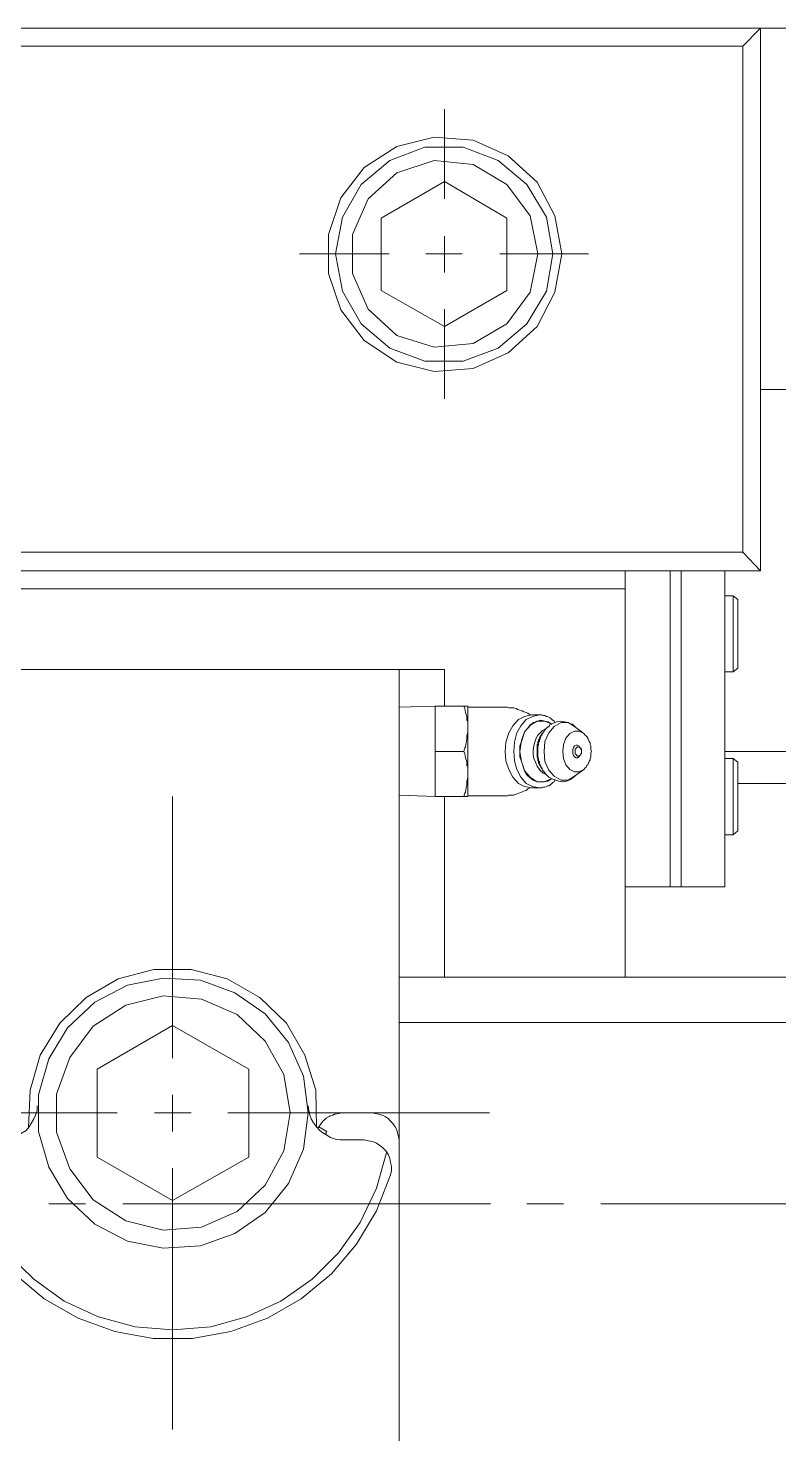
# Model space of a CAD drawing. Header units: millimetres. Extents: x 288 to 8834, y 20 to 9668.
# Drawn here: x 3500.8 to 3583.8, y 9101.3 to 9256.8 of the extents above; entities that cross this region are included whole.
import ezdxf

# ---------------------------------------------------------------- set-up
doc = ezdxf.new("R2010")
doc.units = ezdxf.units.MM
doc.layers.add('Layer1', color=7, linetype='Continuous')

# ---------------------------------------------------------------- blocks, each defined once
blk = doc.blocks.new('BLKF080')
at = {"layer": 'Layer1', "color": 7, "linetype": 'Continuous', "lineweight": 13}
for p, q in [((3581.79, 9256.79), (3579.81, 9254.81)), ((3579.81, 9254.81), (3251.8, 9254.81))]:
    blk.add_line(p, q, dxfattribs=at)
blk = doc.blocks.new('BLKF395')
at = {"layer": 'Layer1', "color": 7, "linetype": 'Continuous', "lineweight": 13}
for p, q in [((3545.71, 9242.15), (3541.57, 9240.78)), ((3550.01, 9241.72), (3545.71, 9242.15)), ((3553.72, 9239.48), (3550.01, 9241.72)), ((3541.57, 9240.78), (3538.39, 9237.93)), ((3556.3, 9236.04), (3553.72, 9239.48)), ((3538.39, 9237.93), (3536.67, 9233.97)), ((3557.16, 9231.82), (3556.3, 9236.04)), ((3536.67, 9233.97), (3536.67, 9229.67)), ((3536.67, 9229.67), (3538.39, 9225.71)), ((3553.72, 9224.07), (3556.3, 9227.6)), ((3538.39, 9225.71), (3541.57, 9222.78)), ((3550.01, 9221.92), (3553.72, 9224.07)), ((3541.57, 9222.78), (3545.71, 9221.49)), ((3545.71, 9221.49), (3550.01, 9221.92))]:
    blk.add_line(p, q, dxfattribs=at)
blk = doc.blocks.new('BLKF396')
at = {"layer": 'Layer1', "color": 7, "linetype": 'Continuous', "lineweight": 13}
for p, q in [((3544.67, 9243.62), (3540.8, 9242.15)), ((3548.89, 9243.62), (3544.67, 9243.62)), ((3552.77, 9242.15), (3548.89, 9243.62)), ((3540.8, 9242.15), (3537.61, 9239.48)), ((3555.95, 9239.48), (3552.77, 9242.15)), ((3537.61, 9239.48), (3535.55, 9235.87)), ((3558.11, 9235.87), (3555.95, 9239.48)), ((3535.55, 9235.87), (3534.77, 9231.82)), ((3558.8, 9231.82), (3558.11, 9235.87)), ((3534.77, 9231.82), (3535.55, 9227.69)), ((3535.55, 9227.69), (3537.61, 9224.07)), ((3555.95, 9224.07), (3558.11, 9227.69)), ((3537.61, 9224.07), (3540.8, 9221.4)), ((3552.77, 9221.4), (3555.95, 9224.07)), ((3540.8, 9221.4), (3544.67, 9219.94)), ((3544.67, 9219.94), (3548.89, 9219.94)), ((3548.89, 9219.94), (3552.77, 9221.4))]:
    blk.add_line(p, q, dxfattribs=at)
blk = doc.blocks.new('BLKF420')
at = {"layer": 'Layer1', "color": 7, "linetype": 'Continuous', "lineweight": 13}
for p, q in [((3562.5, 9178.52), (3562.41, 9178.6)), ((3562.59, 9178.43), (3562.5, 9178.52)), ((3562.67, 9178.26), (3562.59, 9178.43)), ((3562.76, 9178.09), (3562.67, 9178.26)), ((3562.84, 9177.91), (3562.76, 9178.09)), ((3562.93, 9177.74), (3562.84, 9177.91)), ((3562.93, 9177.57), (3562.93, 9177.74)), ((3563.02, 9177.4), (3562.93, 9177.57)), ((3563.02, 9176.97), (3563.02, 9177.4)), ((3563.1, 9176.79), (3563.02, 9176.97))]:
    blk.add_line(p, q, dxfattribs=at)
blk = doc.blocks.new('BLKF421')
at = {"layer": 'Layer1', "color": 7, "linetype": 'Continuous', "lineweight": 13}
for p, q in [((3558.97, 9179.55), (3558.37, 9178.86)), ((3559.74, 9179.98), (3558.97, 9179.55)), ((3560.52, 9179.98), (3559.74, 9179.98)), ((3561.21, 9179.55), (3560.52, 9179.98)), ((3558.37, 9178.86), (3557.94, 9177.91)), ((3557.94, 9177.91), (3557.85, 9176.79)), ((3557.85, 9176.79), (3557.94, 9175.67)), ((3557.94, 9175.67), (3558.37, 9174.73)), ((3558.37, 9174.73), (3558.97, 9174.04)), ((3558.97, 9174.04), (3559.74, 9173.61)), ((3559.74, 9173.61), (3560.52, 9173.61))]:
    blk.add_line(p, q, dxfattribs=at)
blk = doc.blocks.new('BLKF422')
at = {"layer": 'Layer1', "color": 7, "linetype": 'Continuous', "lineweight": 13}
for p, q in [((3563.02, 9176.45), (3563.02, 9176.62)), ((3563.02, 9176.19), (3563.02, 9176.45)), ((3562.24, 9174.81), (3562.41, 9174.98)), ((3562.41, 9174.98), (3562.5, 9175.07)), ((3562.5, 9175.07), (3562.59, 9175.24)), ((3562.59, 9175.24), (3562.67, 9175.33)), ((3562.67, 9175.33), (3562.76, 9175.5)), ((3562.76, 9175.5), (3562.84, 9175.67)), ((3562.84, 9175.67), (3562.93, 9175.85)), ((3562.93, 9176.02), (3563.02, 9176.19)), ((3562.93, 9175.85), (3562.93, 9176.02))]:
    blk.add_line(p, q, dxfattribs=at)
blk = doc.blocks.new('BLKF423')
at = {"layer": 'Layer1', "color": 7, "linetype": 'Continuous', "lineweight": 13}
for p, q in [((3560.26, 9178.26), (3560, 9177.57)), ((3560.69, 9178.77), (3560.26, 9178.26)), ((3561.21, 9179.03), (3560.69, 9178.77)), ((3561.72, 9179.03), (3561.21, 9179.03)), ((3562.24, 9178.77), (3561.72, 9179.03)), ((3560, 9177.57), (3559.92, 9176.79)), ((3559.92, 9176.79), (3560, 9176.02)), ((3560, 9176.02), (3560.26, 9175.33)), ((3560.26, 9175.33), (3560.69, 9174.81)), ((3560.69, 9174.81), (3561.21, 9174.55)), ((3561.21, 9174.55), (3561.72, 9174.55))]:
    blk.add_line(p, q, dxfattribs=at)
blk = doc.blocks.new('BLKF424')
at = {"layer": 'Layer1', "color": 7, "linetype": 'Continuous', "lineweight": 13}
for p, q in [((3557.16, 9177.31), (3557.16, 9176.19)), ((3557.16, 9176.19), (3557.25, 9176.02)), ((3557.25, 9176.02), (3557.25, 9175.76)), ((3557.25, 9175.76), (3557.33, 9175.67)), ((3557.33, 9175.67), (3557.33, 9175.5)), ((3557.33, 9175.5), (3557.33, 9175.42)), ((3557.33, 9175.42), (3557.42, 9175.33)), ((3557.42, 9175.33), (3557.42, 9175.24)), ((3557.42, 9175.24), (3557.5, 9175.16)), ((3557.5, 9175.16), (3557.5, 9175.07)), ((3557.5, 9175.07), (3557.59, 9174.98)), ((3557.59, 9174.98), (3557.59, 9174.9))]:
    blk.add_line(p, q, dxfattribs=at)
blk = doc.blocks.new('BLKF425')
at = {"layer": 'Layer1', "color": 7, "linetype": 'Continuous', "lineweight": 13}
for p, q in [((3557.16, 9177.31), (3557.16, 9176.19)), ((3557.16, 9176.19), (3557.25, 9175.76)), ((3557.25, 9175.76), (3557.42, 9175.33)), ((3557.42, 9175.33), (3557.42, 9175.24)), ((3557.42, 9175.24), (3557.5, 9175.16)), ((3557.5, 9175.16), (3557.68, 9174.73)), ((3557.68, 9174.73), (3557.94, 9174.47)), ((3557.94, 9174.47), (3558.02, 9174.3)), ((3558.02, 9174.3), (3558.37, 9173.95)), ((3558.37, 9173.95), (3558.71, 9173.78)), ((3558.71, 9173.78), (3559.14, 9173.61)), ((3559.14, 9173.61), (3559.49, 9173.52)), ((3559.49, 9173.52), (3559.92, 9173.43)), ((3559.92, 9173.43), (3560.35, 9173.52)), ((3560.35, 9173.52), (3560.78, 9173.69)), ((3560.78, 9173.69), (3561.12, 9173.95))]:
    blk.add_line(p, q, dxfattribs=at)
blk = doc.blocks.new('BLKF426')
at = {"layer": 'Layer1', "color": 7, "linetype": 'Continuous', "lineweight": 13}
for p, q in [((3558.45, 9179.64), (3558.11, 9179.38)), ((3558.8, 9179.89), (3558.45, 9179.72)), ((3558.45, 9179.72), (3558.45, 9179.64)), ((3559.23, 9180.07), (3558.8, 9179.89)), ((3559.66, 9180.15), (3559.23, 9180.07)), ((3560.09, 9180.07), (3559.66, 9180.15)), ((3560.52, 9179.98), (3560.09, 9180.07)), ((3560.86, 9179.81), (3560.52, 9179.98)), ((3560.95, 9179.81), (3560.86, 9179.81)), ((3561.29, 9179.55), (3560.95, 9179.81)), ((3557.42, 9178.26), (3557.25, 9177.83)), ((3557.68, 9178.77), (3557.42, 9178.43)), ((3557.42, 9178.43), (3557.42, 9178.26)), ((3557.85, 9179.03), (3557.68, 9178.77)), ((3558.11, 9179.38), (3557.85, 9179.12)), ((3557.85, 9179.12), (3557.85, 9179.03)), ((3557.25, 9177.83), (3557.25, 9177.65))]:
    blk.add_line(p, q, dxfattribs=at)
blk = doc.blocks.new('BLKF427')
at = {"layer": 'Layer1', "color": 7, "linetype": 'Continuous', "lineweight": 13}
for p, q in [((3561.12, 9177.22), (3561.04, 9177.05)), ((3561.04, 9177.05), (3561.04, 9176.79)), ((3561.04, 9176.79), (3561.04, 9176.53)), ((3561.04, 9176.53), (3561.12, 9176.36)), ((3561.21, 9177.4), (3561.12, 9177.22)), ((3561.38, 9177.48), (3561.21, 9177.4)), ((3561.55, 9177.48), (3561.38, 9177.48)), ((3561.72, 9177.4), (3561.55, 9177.48)), ((3561.72, 9176.28), (3561.9, 9176.45)), ((3561.98, 9177.05), (3561.81, 9177.22)), ((3561.9, 9176.45), (3561.98, 9176.62)), ((3561.98, 9176.79), (3561.98, 9177.05)), ((3561.98, 9176.62), (3561.98, 9176.79)), ((3561.12, 9176.36), (3561.21, 9176.19)), ((3561.21, 9176.19), (3561.38, 9176.1)), ((3561.38, 9176.1), (3561.55, 9176.1)), ((3561.55, 9176.1), (3561.72, 9176.19)), ((3561.72, 9176.19), (3561.72, 9176.28))]:
    blk.add_line(p, q, dxfattribs=at)
blk = doc.blocks.new('BLKF428')
at = {"layer": 'Layer1', "color": 7, "linetype": 'Continuous', "lineweight": 13}
for p, q in [((3561.72, 9177.22), (3561.72, 9177.31)), ((3561.81, 9177.22), (3561.72, 9177.22)), ((3561.9, 9177.14), (3561.81, 9177.22)), ((3561.9, 9177.05), (3561.9, 9177.14)), ((3561.98, 9176.97), (3561.9, 9177.05)), ((3561.98, 9176.79), (3561.98, 9176.97))]:
    blk.add_line(p, q, dxfattribs=at)
blk = doc.blocks.new('BLKF429')
at = {"layer": 'Layer1', "color": 7, "linetype": 'Continuous', "lineweight": 13}
for p, q in [((3561.81, 9176.36), (3561.9, 9176.45)), ((3561.9, 9176.53), (3561.98, 9176.62)), ((3561.9, 9176.45), (3561.9, 9176.53)), ((3561.98, 9176.62), (3561.98, 9176.71)), ((3561.64, 9176.28), (3561.72, 9176.28)), ((3561.72, 9176.28), (3561.72, 9176.36)), ((3561.72, 9176.36), (3561.81, 9176.36))]:
    blk.add_line(p, q, dxfattribs=at)
blk = doc.blocks.new('BLKF430')
at = {"layer": 'Layer1', "color": 7, "linetype": 'Continuous', "lineweight": 13}
for p, q in [((3561.38, 9177.14), (3561.29, 9177.05)), ((3561.29, 9177.05), (3561.29, 9176.97)), ((3561.29, 9176.97), (3561.29, 9176.79)), ((3561.29, 9176.79), (3561.29, 9176.71)), ((3561.29, 9176.71), (3561.29, 9176.53)), ((3561.29, 9176.53), (3561.38, 9176.45)), ((3561.47, 9177.22), (3561.38, 9177.14)), ((3561.38, 9176.45), (3561.47, 9176.36)), ((3561.55, 9177.31), (3561.47, 9177.22)), ((3561.64, 9177.31), (3561.55, 9177.31)), ((3561.47, 9176.36), (3561.55, 9176.28))]:
    blk.add_line(p, q, dxfattribs=at)
blk = doc.blocks.new('BLKF431')
at = {"layer": 'Layer1', "color": 7, "linetype": 'Continuous', "lineweight": 13}
for p, q in [((3557.33, 9178.17), (3557.25, 9178.09)), ((3557.25, 9178.09), (3557.25, 9178)), ((3557.25, 9178), (3557.25, 9177.91)), ((3557.42, 9178.34), (3557.33, 9178.34)), ((3557.33, 9178.34), (3557.33, 9178.26)), ((3557.33, 9178.26), (3557.33, 9178.17)), ((3557.5, 9178.52), (3557.42, 9178.43)), ((3557.42, 9178.43), (3557.42, 9178.34)), ((3557.25, 9177.91), (3557.16, 9177.83)), ((3557.16, 9177.83), (3557.16, 9177.74))]:
    blk.add_line(p, q, dxfattribs=at)
blk = doc.blocks.new('BLKF432')
at = {"layer": 'Layer1', "color": 7, "linetype": 'Continuous', "lineweight": 13}
for p, q in [((3557.42, 9178.17), (3557.33, 9178.09)), ((3557.33, 9178.09), (3557.33, 9178)), ((3557.33, 9178), (3557.33, 9177.91)), ((3557.5, 9178.43), (3557.42, 9178.34)), ((3557.42, 9178.34), (3557.42, 9178.26)), ((3557.42, 9178.26), (3557.42, 9178.17)), ((3557.59, 9178.6), (3557.5, 9178.52)), ((3557.5, 9178.52), (3557.5, 9178.43)), ((3557.68, 9178.77), (3557.59, 9178.77)), ((3557.59, 9178.77), (3557.59, 9178.6)), ((3557.25, 9177.48), (3557.16, 9177.48)), ((3557.16, 9177.48), (3557.16, 9177.4)), ((3557.33, 9177.91), (3557.25, 9177.83)), ((3557.25, 9177.83), (3557.25, 9177.74)), ((3557.25, 9177.74), (3557.25, 9177.65)), ((3557.25, 9177.65), (3557.25, 9177.57)), ((3557.25, 9177.57), (3557.25, 9177.48))]:
    blk.add_line(p, q, dxfattribs=at)
blk = doc.blocks.new('BLKF433')
at = {"layer": 'Layer1', "color": 7, "linetype": 'Continuous', "lineweight": 13}
for p, q in [((3557.16, 9177.57), (3557.07, 9177.57)), ((3557.07, 9177.57), (3557.07, 9176.19)), ((3557.16, 9177.65), (3557.16, 9177.57)), ((3557.07, 9176.19), (3557.16, 9176.02)), ((3557.16, 9176.02), (3557.16, 9175.85)), ((3557.16, 9175.85), (3557.16, 9175.76)), ((3557.16, 9175.76), (3557.25, 9175.59)), ((3557.25, 9175.59), (3557.25, 9175.5)), ((3557.25, 9175.5), (3557.33, 9175.5)), ((3557.33, 9175.5), (3557.33, 9175.42)), ((3557.33, 9175.42), (3557.33, 9175.33)), ((3557.33, 9175.33), (3557.42, 9175.24)), ((3557.42, 9175.24), (3557.42, 9175.16)), ((3557.42, 9175.16), (3557.5, 9175.16))]:
    blk.add_line(p, q, dxfattribs=at)
blk = doc.blocks.new('BLKF434')
at = {"layer": 'Layer1', "color": 7, "linetype": 'Continuous', "lineweight": 13}
for p, q in [((3556.99, 9178.26), (3556.82, 9177.83)), ((3557.16, 9178.6), (3556.99, 9178.26)), ((3557.42, 9178.86), (3557.16, 9178.6)), ((3557.68, 9179.12), (3557.42, 9178.86)), ((3558.02, 9179.29), (3557.68, 9179.12)), ((3556.73, 9177.4), (3556.64, 9176.88)), ((3556.64, 9176.88), (3556.64, 9176.45)), ((3556.64, 9176.45), (3556.73, 9176.02)), ((3556.82, 9177.83), (3556.73, 9177.4)), ((3556.73, 9176.02), (3556.9, 9175.59)), ((3556.9, 9175.59), (3557.07, 9175.16)), ((3557.07, 9175.16), (3557.33, 9174.81)), ((3557.33, 9174.81), (3557.33, 9174.73)), ((3557.33, 9174.73), (3557.42, 9174.73)), ((3557.42, 9174.73), (3557.5, 9174.64)), ((3557.5, 9174.64), (3557.5, 9174.55)), ((3557.5, 9174.55), (3557.59, 9174.55)), ((3557.59, 9174.55), (3557.68, 9174.47)), ((3557.68, 9174.47), (3557.76, 9174.38)), ((3557.76, 9174.38), (3557.85, 9174.38)), ((3557.85, 9174.38), (3557.94, 9174.3))]:
    blk.add_line(p, q, dxfattribs=at)
blk = doc.blocks.new('BLKF435')
at = {"layer": 'Layer1', "color": 7, "linetype": 'Continuous', "lineweight": 13}
for p, q in [((3557.16, 9177.65), (3557.25, 9178.09)), ((3557.25, 9178.09), (3557.33, 9178.17)), ((3557.33, 9178.17), (3557.5, 9178.52))]:
    blk.add_line(p, q, dxfattribs=at)
blk = doc.blocks.new('BLKF436')
at = {"layer": 'Layer1', "color": 7, "linetype": 'Continuous', "lineweight": 13}
for p, q in [((3557.07, 9177.31), (3557.07, 9177.4)), ((3557.07, 9176.88), (3557.07, 9177.31)), ((3557.07, 9176.45), (3557.07, 9176.88)), ((3557.07, 9176.36), (3557.07, 9176.45)), ((3557.16, 9176.02), (3557.07, 9176.36)), ((3557.25, 9175.59), (3557.16, 9176.02)), ((3557.25, 9175.5), (3557.25, 9175.59)), ((3557.33, 9175.42), (3557.25, 9175.5)), ((3557.5, 9175.07), (3557.33, 9175.42))]:
    blk.add_line(p, q, dxfattribs=at)
blk = doc.blocks.new('BLKF437')
at = {"layer": 'Layer1', "color": 7, "linetype": 'Continuous', "lineweight": 13}
for p, q in [((3556.39, 9179.72), (3555.7, 9178.95)), ((3557.07, 9180.15), (3556.39, 9179.72)), ((3557.94, 9180.15), (3557.07, 9180.15)), ((3558.71, 9179.81), (3557.94, 9180.15)), ((3555.35, 9178), (3555.18, 9176.79)), ((3555.7, 9178.95), (3555.35, 9178)), ((3555.18, 9176.79), (3555.35, 9175.67)), ((3555.35, 9175.67), (3555.7, 9174.64)), ((3555.7, 9174.64), (3556.3, 9173.95)), ((3556.3, 9173.95), (3557.07, 9173.43)), ((3557.07, 9173.43), (3557.85, 9173.43))]:
    blk.add_line(p, q, dxfattribs=at)
blk = doc.blocks.new('BLKF438')
at = {"layer": 'Layer1', "color": 7, "linetype": 'Continuous', "lineweight": 13}
for p, q in [((3554.4, 9179.64), (3553.97, 9178.86)), ((3555.01, 9180.32), (3554.4, 9179.64)), ((3555.7, 9180.67), (3555.01, 9180.32)), ((3556.47, 9180.84), (3555.7, 9180.67)), ((3553.97, 9178.86), (3553.63, 9177.83)), ((3553.63, 9177.83), (3553.54, 9176.79)), ((3553.54, 9176.79), (3553.63, 9175.76)), ((3553.63, 9175.76), (3553.97, 9174.81)), ((3553.97, 9174.81), (3554.4, 9173.95)), ((3554.4, 9173.95), (3555.01, 9173.26)), ((3555.01, 9173.26), (3555.7, 9172.92))]:
    blk.add_line(p, q, dxfattribs=at)
blk = doc.blocks.new('BLKF439')
at = {"layer": 'Layer1', "color": 7, "linetype": 'Continuous', "lineweight": 13}
for p, q in [((3555.27, 9179.64), (3554.84, 9178.86)), ((3555.87, 9180.32), (3555.27, 9179.64)), ((3556.56, 9180.67), (3555.87, 9180.32)), ((3557.33, 9180.84), (3556.56, 9180.67)), ((3557.5, 9180.84), (3557.33, 9180.84)), ((3557.59, 9180.84), (3557.5, 9180.84)), ((3557.76, 9180.75), (3557.59, 9180.84)), ((3557.94, 9180.75), (3557.76, 9180.75)), ((3558.11, 9180.67), (3557.94, 9180.75)), ((3558.19, 9180.67), (3558.11, 9180.67)), ((3558.37, 9180.58), (3558.19, 9180.67)), ((3558.54, 9180.5), (3558.37, 9180.58)), ((3558.62, 9180.41), (3558.54, 9180.5)), ((3558.8, 9180.24), (3558.62, 9180.41)), ((3558.97, 9180.15), (3558.8, 9180.24)), ((3559.05, 9179.98), (3558.97, 9180.15)), ((3554.84, 9178.86), (3554.58, 9177.83)), ((3554.58, 9177.83), (3554.49, 9176.79)), ((3554.49, 9176.79), (3554.58, 9175.76)), ((3554.58, 9175.76), (3554.84, 9174.81)), ((3554.84, 9174.81), (3555.27, 9173.95)), ((3555.27, 9173.95), (3555.87, 9173.26)), ((3555.87, 9173.26), (3556.56, 9172.92))]:
    blk.add_line(p, q, dxfattribs=at)
blk = doc.blocks.new('BLKF440')
at = {"layer": 'Layer1', "color": 7, "linetype": 'Continuous', "lineweight": 13}
for p, q in [((3558.71, 9173.26), (3558.8, 9173.35)), ((3558.8, 9173.35), (3558.97, 9173.43)), ((3557.33, 9172.75), (3557.59, 9172.75)), ((3557.59, 9172.75), (3557.76, 9172.83)), ((3557.76, 9172.83), (3557.94, 9172.83)), ((3557.94, 9172.83), (3558.11, 9172.92)), ((3558.11, 9172.92), (3558.28, 9173)), ((3558.28, 9173), (3558.37, 9173)), ((3558.37, 9173), (3558.54, 9173.09)), ((3558.54, 9173.09), (3558.71, 9173.26))]:
    blk.add_line(p, q, dxfattribs=at)
blk = doc.blocks.new('BLKF441')
at = {"layer": 'Layer1', "color": 7, "linetype": 'Continuous', "lineweight": 13}
for p, q in [((3556.3, 9179.72), (3556.04, 9179.38)), ((3556.73, 9179.98), (3556.3, 9179.72)), ((3557.07, 9180.15), (3556.73, 9179.98)), ((3557.5, 9180.24), (3557.07, 9180.15)), ((3557.94, 9180.15), (3557.5, 9180.24)), ((3558.28, 9180.07), (3557.94, 9180.15)), ((3558.71, 9179.81), (3558.28, 9180.07)), ((3555.52, 9178.43), (3555.35, 9177.91)), ((3555.7, 9178.95), (3555.52, 9178.43)), ((3556.04, 9179.38), (3555.7, 9178.95)), ((3555.35, 9177.91), (3555.18, 9177.4)), ((3555.18, 9177.4), (3555.18, 9176.79)), ((3555.18, 9176.79), (3555.18, 9176.19)), ((3555.18, 9176.19), (3555.35, 9175.67)), ((3555.35, 9175.67), (3555.52, 9175.16)), ((3555.52, 9175.16), (3555.7, 9174.64)), ((3555.7, 9174.64), (3555.95, 9174.21)), ((3555.95, 9174.21), (3556.3, 9173.87)), ((3556.3, 9173.87), (3556.64, 9173.61)), ((3556.64, 9173.61), (3557.07, 9173.43)), ((3557.07, 9173.43), (3557.5, 9173.43)), ((3557.5, 9173.43), (3557.85, 9173.43)), ((3557.85, 9173.43), (3558.28, 9173.52))]:
    blk.add_line(p, q, dxfattribs=at)
blk = doc.blocks.new('BLKF442')
at = {"layer": 'Layer1', "color": 7, "linetype": 'Continuous', "lineweight": 13}
for p, q in [((3549.24, 9177.74), (3549.32, 9178.17)), ((3549.32, 9178.52), (3549.41, 9178.95)), ((3549.32, 9178.17), (3549.32, 9178.52)), ((3548.98, 9176.79), (3549.07, 9177.22)), ((3549.07, 9177.22), (3549.15, 9177.22)), ((3549.15, 9177.31), (3549.24, 9177.74)), ((3549.15, 9177.22), (3549.15, 9177.31))]:
    blk.add_line(p, q, dxfattribs=at)
blk = doc.blocks.new('BLKF443')
at = {"layer": 'Layer1', "color": 7, "linetype": 'Continuous', "lineweight": 13}
for p, q in [((3549.15, 9176.1), (3549.07, 9176.53)), ((3549.32, 9175.67), (3549.15, 9176.1)), ((3549.32, 9175.24), (3549.32, 9175.67)), ((3549.41, 9175.16), (3549.32, 9175.24)), ((3549.41, 9174.3), (3549.41, 9175.16))]:
    blk.add_line(p, q, dxfattribs=at)
blk = doc.blocks.new('BLKF444')
at = {"layer": 'Layer1', "color": 7, "linetype": 'Continuous', "lineweight": 13}
for p, q in [((3549.15, 9181.1), (3549.07, 9181.53)), ((3549.32, 9180.67), (3549.15, 9181.1)), ((3549.32, 9180.24), (3549.32, 9180.67)), ((3549.41, 9180.15), (3549.32, 9180.24)), ((3549.41, 9179.29), (3549.41, 9180.15))]:
    blk.add_line(p, q, dxfattribs=at)
blk = doc.blocks.new('BLKF445')
at = {"layer": 'Layer1', "color": 7, "linetype": 'Continuous', "lineweight": 13}
for p, q in [((3549.32, 9173.52), (3549.41, 9173.95)), ((3549.32, 9173.09), (3549.32, 9173.52)), ((3548.98, 9171.8), (3549.07, 9172.23)), ((3549.07, 9172.23), (3549.15, 9172.23)), ((3549.15, 9172.32), (3549.24, 9172.75)), ((3549.15, 9172.23), (3549.15, 9172.32)), ((3549.24, 9172.75), (3549.32, 9173.09))]:
    blk.add_line(p, q, dxfattribs=at)
blk = doc.blocks.new('BLKF446')
at = {"layer": 'Layer1', "color": 7, "linetype": 'Continuous', "lineweight": 13}
for p, q in [((3553.97, 9181.62), (3553.8, 9181.7)), ((3554.23, 9181.62), (3553.97, 9181.62)), ((3554.49, 9181.62), (3554.23, 9181.62)), ((3554.75, 9181.53), (3554.49, 9181.62)), ((3554.92, 9181.44), (3554.75, 9181.53)), ((3555.18, 9181.36), (3554.92, 9181.44)), ((3555.44, 9181.27), (3555.18, 9181.36)), ((3555.61, 9181.19), (3555.44, 9181.27)), ((3555.87, 9181.1), (3555.61, 9181.19)), ((3556.04, 9181.01), (3555.87, 9181.1)), ((3556.3, 9180.84), (3556.04, 9181.01))]:
    blk.add_line(p, q, dxfattribs=at)
blk = doc.blocks.new('BLKF447')
at = {"layer": 'Layer1', "color": 7, "linetype": 'Continuous', "lineweight": 13}
for p, q in [((3553.54, 9171.88), (3553.8, 9171.88)), ((3553.8, 9171.88), (3553.97, 9171.97)), ((3553.97, 9171.97), (3554.49, 9171.97)), ((3554.49, 9171.97), (3554.75, 9172.06)), ((3554.75, 9172.06), (3554.92, 9172.14)), ((3554.92, 9172.14), (3555.18, 9172.23)), ((3555.18, 9172.23), (3555.44, 9172.32)), ((3555.44, 9172.32), (3555.61, 9172.4)), ((3555.61, 9172.4), (3555.87, 9172.49)), ((3555.87, 9172.49), (3556.04, 9172.66))]:
    blk.add_line(p, q, dxfattribs=at)
blk = doc.blocks.new('BLKF566')
at = {"layer": 'Layer1', "color": 7, "linetype": 'Continuous', "lineweight": 13}
for p, q in [((3492.75, 9129.95), (3494.3, 9125.99)), ((3494.3, 9125.99), (3496.45, 9122.28)), ((3537.1, 9122.28), (3539.33, 9125.99)), ((3496.45, 9122.28), (3499.29, 9119.01)), ((3534.34, 9119.01), (3537.1, 9122.28)), ((3499.29, 9119.01), (3502.56, 9116.26)), ((3530.98, 9116.26), (3534.34, 9119.01)), ((3502.56, 9116.26), (3506.35, 9114.1)), ((3527.28, 9114.1), (3530.98, 9116.26)), ((3506.35, 9114.1), (3510.4, 9112.64)), ((3510.4, 9112.64), (3514.62, 9111.86)), ((3518.93, 9111.86), (3523.23, 9112.64)), ((3523.23, 9112.64), (3527.28, 9114.1)), ((3514.62, 9111.86), (3518.93, 9111.86))]:
    blk.add_line(p, q, dxfattribs=at)
blk = doc.blocks.new('BLKF567')
at = {"layer": 'Layer1', "color": 7, "linetype": 'Continuous', "lineweight": 13}
for p, q in [((3493.18, 9132.53), (3494.3, 9128.48)), ((3494.3, 9128.48), (3496.02, 9124.69)), ((3537.53, 9124.69), (3539.33, 9128.48)), ((3496.02, 9124.69), (3498.43, 9121.34)), ((3535.12, 9121.34), (3537.53, 9124.69)), ((3498.43, 9121.34), (3501.44, 9118.41)), ((3532.19, 9118.41), (3535.12, 9121.34)), ((3501.44, 9118.41), (3504.8, 9116)), ((3528.74, 9116), (3532.19, 9118.41)), ((3504.8, 9116), (3508.59, 9114.27)), ((3524.95, 9114.27), (3528.74, 9116)), ((3508.59, 9114.27), (3512.64, 9113.15)), ((3520.99, 9113.15), (3524.95, 9114.27)), ((3512.64, 9113.15), (3516.77, 9112.81)), ((3516.77, 9112.81), (3520.99, 9113.15))]:
    blk.add_line(p, q, dxfattribs=at)
blk = doc.blocks.new('BLKF568')
at = {"layer": 'Layer1', "color": 7, "linetype": 'Continuous', "lineweight": 13}
for p, q in [((3531.76, 9137.61), (3531.84, 9137.09)), ((3531.84, 9137.09), (3531.93, 9136.58)), ((3531.93, 9136.58), (3532.1, 9136.15)), ((3532.1, 9136.15), (3532.36, 9135.72)), ((3532.36, 9135.72), (3532.7, 9135.29)), ((3532.7, 9135.29), (3533.05, 9134.86)), ((3533.05, 9134.86), (3533.39, 9134.6)), ((3533.39, 9134.6), (3533.82, 9134.34)), ((3533.82, 9134.34), (3534.25, 9134.08)), ((3534.25, 9134.08), (3534.77, 9133.91)), ((3534.77, 9133.91), (3535.29, 9133.82))]:
    blk.add_line(p, q, dxfattribs=at)
blk = doc.blocks.new('BLKF569')
at = {"layer": 'Layer1', "color": 7, "linetype": 'Continuous', "lineweight": 13}
for p, q in [((3501.19, 9135.72), (3501.44, 9136.15)), ((3501.44, 9136.15), (3501.62, 9136.58)), ((3501.62, 9136.58), (3501.79, 9137.09)), ((3499.72, 9134.34), (3500.15, 9134.6)), ((3500.15, 9134.6), (3500.58, 9134.86)), ((3500.58, 9134.86), (3500.93, 9135.29)), ((3500.93, 9135.29), (3501.19, 9135.72)), ((3497.83, 9133.82), (3498.34, 9133.82)), ((3498.34, 9133.82), (3498.86, 9133.91)), ((3498.86, 9133.91), (3499.29, 9134.08)), ((3499.29, 9134.08), (3499.72, 9134.34))]:
    blk.add_line(p, q, dxfattribs=at)
blk = doc.blocks.new('BLKF571')
at = {"layer": 'Layer1', "color": 7, "linetype": 'Continuous', "lineweight": 13}
for p, q in [((3537.96, 9133.82), (3538.39, 9133.74)), ((3538.39, 9133.74), (3538.9, 9133.65)), ((3538.9, 9133.65), (3539.33, 9133.48)), ((3539.33, 9133.48), (3539.68, 9133.22)), ((3539.68, 9133.22), (3540.02, 9132.96)), ((3540.02, 9132.96), (3540.37, 9132.62)), ((3540.37, 9132.62), (3540.63, 9132.19)), ((3540.63, 9132.19), (3540.8, 9131.76)), ((3540.8, 9131.76), (3540.88, 9131.32)), ((3540.88, 9131.32), (3540.97, 9130.89)), ((3540.97, 9130.89), (3540.97, 9130.46))]:
    blk.add_line(p, q, dxfattribs=at)
blk = doc.blocks.new('BLKF572')
at = {"layer": 'Layer1', "color": 7, "linetype": 'Continuous', "lineweight": 13}
for p, q in [((3507.21, 9149.58), (3510.74, 9151.65)), ((3510.74, 9151.65), (3514.71, 9152.68)), ((3514.71, 9152.68), (3518.84, 9152.68)), ((3518.84, 9152.68), (3522.8, 9151.65)), ((3522.8, 9151.65), (3526.42, 9149.58)), ((3504.29, 9146.74), (3507.21, 9149.58)), ((3526.42, 9149.58), (3529.35, 9146.74)), ((3502.13, 9143.21), (3504.29, 9146.74)), ((3529.35, 9146.74), (3531.41, 9143.21)), ((3501.01, 9139.33), (3502.13, 9143.21)), ((3531.41, 9143.21), (3532.62, 9139.33)), ((3500.84, 9135.2), (3501.01, 9139.33))]:
    blk.add_line(p, q, dxfattribs=at)
blk = doc.blocks.new('BLKF608')
at = {"layer": 'Layer1', "color": 7, "linetype": 'Continuous', "lineweight": 13}
for p, q in [((3533.74, 9134.51), (3533.65, 9134.51)), ((3533.82, 9134.77), (3533.74, 9134.68)), ((3533.74, 9134.68), (3533.74, 9134.51))]:
    blk.add_line(p, q, dxfattribs=at)
blk = doc.blocks.new('BLKF609')
at = {"layer": 'Layer1', "color": 7, "linetype": 'Continuous', "lineweight": 13}
for p, q in [((3533.39, 9135.89), (3533.48, 9135.98)), ((3533.48, 9135.98), (3533.74, 9136.23)), ((3533.74, 9136.23), (3534.08, 9136.41)), ((3534.08, 9136.41), (3534.17, 9136.41)), ((3534.17, 9136.49), (3534.51, 9136.58)), ((3534.17, 9136.41), (3534.17, 9136.49)), ((3534.51, 9136.58), (3534.68, 9136.66)), ((3534.68, 9136.66), (3534.77, 9136.66)), ((3534.77, 9136.66), (3535.12, 9136.75)), ((3532.96, 9135.29), (3533.22, 9135.63)), ((3533.22, 9135.63), (3533.39, 9135.89))]:
    blk.add_line(p, q, dxfattribs=at)
blk = doc.blocks.new('BLKF616')
at = {"layer": 'Layer1', "color": 7, "linetype": 'Continuous', "lineweight": 13}
for p, q in [((3539.59, 9136.66), (3539.16, 9136.75)), ((3539.94, 9136.58), (3539.59, 9136.66)), ((3540.28, 9136.41), (3539.94, 9136.58)), ((3540.63, 9136.15), (3540.28, 9136.41)), ((3540.88, 9135.89), (3540.63, 9136.15)), ((3541.14, 9135.63), (3540.88, 9135.89)), ((3541.4, 9135.29), (3541.14, 9135.63)), ((3541.57, 9134.94), (3541.4, 9135.29)), ((3541.66, 9134.6), (3541.57, 9134.94)), ((3541.75, 9134.17), (3541.66, 9134.6)), ((3541.83, 9133.82), (3541.75, 9134.17))]:
    blk.add_line(p, q, dxfattribs=at)
blk = doc.blocks.new('BLKF675')
at = {"layer": 'Layer1', "color": 7, "linetype": 'Continuous', "lineweight": 13}
for p, q in [((3515.74, 9151.73), (3511.78, 9150.96)), ((3519.87, 9151.48), (3515.74, 9151.73)), ((3511.78, 9150.96), (3508.16, 9149.06)), ((3523.66, 9150.1), (3519.87, 9151.48)), ((3527.02, 9147.77), (3523.66, 9150.1)), ((3508.16, 9149.06), (3505.15, 9146.22)), ((3529.6, 9144.59), (3527.02, 9147.77)), ((3505.15, 9146.22), (3503.08, 9142.78)), ((3531.24, 9140.88), (3529.6, 9144.59)), ((3503.08, 9142.78), (3501.96, 9138.82)), ((3531.76, 9136.84), (3531.24, 9140.88)), ((3501.96, 9138.82), (3501.96, 9134.77)), ((3501.96, 9134.77), (3503.08, 9130.81)), ((3529.6, 9129), (3531.24, 9132.79)), ((3503.08, 9130.81), (3505.15, 9127.36)), ((3527.02, 9125.81), (3529.6, 9129)), ((3505.15, 9127.36), (3508.16, 9124.52)), ((3523.66, 9123.49), (3527.02, 9125.81)), ((3508.16, 9124.52), (3511.78, 9122.63)), ((3511.78, 9122.63), (3515.74, 9121.85)), ((3515.74, 9121.85), (3519.87, 9122.11)), ((3519.87, 9122.11), (3523.66, 9123.49))]:
    blk.add_line(p, q, dxfattribs=at)
blk = doc.blocks.new('BLKF676')
at = {"layer": 'Layer1', "color": 7, "linetype": 'Continuous', "lineweight": 13}
for p, q in [((3511.61, 9148.72), (3507.99, 9146.39)), ((3515.74, 9149.75), (3511.61, 9148.72)), ((3519.96, 9149.41), (3515.74, 9149.75)), ((3523.92, 9147.69), (3519.96, 9149.41)), ((3527.02, 9144.76), (3523.92, 9147.69)), ((3507.99, 9146.39), (3505.41, 9142.95)), ((3529.09, 9141.06), (3527.02, 9144.76)), ((3505.41, 9142.95), (3503.94, 9138.9)), ((3529.78, 9136.84), (3529.09, 9141.06)), ((3503.94, 9138.9), (3503.94, 9134.68)), ((3503.94, 9134.68), (3505.41, 9130.64)), ((3527.02, 9128.83), (3529.09, 9132.62)), ((3505.41, 9130.64), (3507.99, 9127.19)), ((3523.92, 9125.9), (3527.02, 9128.83)), ((3507.99, 9127.19), (3511.61, 9124.87)), ((3519.96, 9124.18), (3523.92, 9125.9)), ((3511.61, 9124.87), (3515.74, 9123.83)), ((3515.74, 9123.83), (3519.96, 9124.18))]:
    blk.add_line(p, q, dxfattribs=at)
blk = doc.blocks.new('BLKF696')
at = {"layer": 'Layer1', "color": 7, "linetype": 'Continuous', "lineweight": 13}
for p, q in [((3541.57, 9243.7), (3537.96, 9241.38)), ((3545.71, 9244.74), (3541.57, 9243.7)), ((3550.01, 9244.39), (3545.71, 9244.74)), ((3553.89, 9242.67), (3550.01, 9244.39)), ((3557.07, 9239.74), (3553.89, 9242.67)), ((3537.96, 9241.38), (3535.37, 9238.02)), ((3559.05, 9236.04), (3557.07, 9239.74)), ((3535.37, 9238.02), (3534, 9233.97)), ((3559.83, 9231.82), (3559.05, 9236.04)), ((3534, 9233.97), (3534, 9229.67)), ((3534, 9229.67), (3535.37, 9225.62)), ((3557.07, 9223.81), (3559.05, 9227.6)), ((3535.37, 9225.62), (3537.96, 9222.26)), ((3553.89, 9220.88), (3557.07, 9223.81)), ((3537.96, 9222.26), (3541.57, 9219.85)), ((3550.01, 9219.16), (3553.89, 9220.88)), ((3541.57, 9219.85), (3545.71, 9218.82)), ((3545.71, 9218.82), (3550.01, 9219.16))]:
    blk.add_line(p, q, dxfattribs=at)
blk = doc.blocks.new('BLKF026')
at = {"layer": 'Layer1', "color": 7, "linetype": 'Continuous', "lineweight": 13}
for p, q in [((3188.76, 9256.79), (3581.79, 9256.79)), ((3581.79, 9256.79), (3581.79, 9196.77)), ((3581.79, 9256.79), (3765.3, 9256.79)), ((3579.81, 9198.84), (3579.81, 9254.81)), ((3546.83, 9247.84), (3546.83, 9237.93)), ((3539.85, 9235.78), (3546.83, 9239.83)), ((3546.83, 9239.83), (3553.72, 9235.78)), ((3539.85, 9227.77), (3539.85, 9235.78)), ((3553.72, 9235.78), (3553.72, 9227.77)), ((3546.83, 9233.8), (3546.83, 9229.75)), ((3530.81, 9231.82), (3540.71, 9231.82)), ((3544.76, 9231.82), (3548.81, 9231.82)), ((3552.94, 9231.82), (3562.76, 9231.82)), ((3556.3, 9227.6), (3557.16, 9231.82)), ((3558.11, 9227.69), (3558.8, 9231.82)), ((3559.05, 9227.6), (3559.83, 9231.82)), ((3546.83, 9223.81), (3539.85, 9227.77)), ((3553.72, 9227.77), (3546.83, 9223.81)), ((3546.83, 9225.71), (3546.83, 9215.8)), ((3581.79, 9216.84), (3606.76, 9216.84)), ((3251.8, 9198.84), (3579.81, 9198.84)), ((3579.81, 9198.84), (3581.79, 9196.77)), ((3188.76, 9196.77), (3581.79, 9196.77)), ((3566.8, 9196.77), (3566.8, 9151.82)), ((3571.8, 9161.81), (3571.8, 9196.77)), ((3573.01, 9161.81), (3573.01, 9196.77)), ((3577.83, 9161.81), (3577.83, 9196.77)), ((3566.8, 9194.79), (3261.79, 9194.79)), ((3578.77, 9194.02), (3577.83, 9194.02)), ((3578.77, 9194.02), (3578.77, 9185.58)), ((3579.29, 9193.59), (3578.77, 9194.02)), ((3579.29, 9193.59), (3579.29, 9186.01)), ((3426.78, 9185.84), (3546.83, 9185.84)), ((3541.83, 9133.82), (3541.83, 9185.84)), ((3546.83, 9181.79), (3546.83, 9185.84)), ((3578.77, 9185.58), (3579.29, 9186.01)), ((3577.83, 9185.58), (3578.77, 9185.58)), ((3545.79, 9181.79), (3541.83, 9181.7)), ((3545.79, 9171.8), (3545.79, 9181.79)), ((3549.41, 9181.79), (3545.79, 9181.79)), ((3549.07, 9181.53), (3548.98, 9181.79)), ((3549.41, 9181.79), (3549.41, 9171.8)), ((3553.54, 9181.7), (3549.41, 9181.7)), ((3553.8, 9181.7), (3553.54, 9181.7)), ((3557.33, 9180.84), (3556.47, 9180.84)), ((3562.24, 9178.77), (3561.21, 9179.55)), ((3549.41, 9178.95), (3549.41, 9179.29)), ((3557.68, 9178.77), (3557.5, 9178.52)), ((3557.5, 9178.52), (3557.59, 9178.69)), ((3562.41, 9178.6), (3562.24, 9178.77)), ((3545.79, 9176.79), (3548.98, 9176.79)), ((3549.07, 9176.53), (3548.98, 9176.79)), ((3557.07, 9177.4), (3557.16, 9177.65)), ((3557.16, 9177.74), (3557.16, 9177.65)), ((3557.25, 9177.65), (3557.16, 9177.31)), ((3557.16, 9177.4), (3557.16, 9177.31)), ((3561.72, 9177.31), (3561.64, 9177.31)), ((3561.81, 9177.22), (3561.72, 9177.31)), ((3561.98, 9176.71), (3561.98, 9176.79)), ((3563.02, 9176.62), (3563.1, 9176.79)), ((3577.83, 9176.79), (3591.78, 9176.79)), ((3557.5, 9175.16), (3557.5, 9175.07)), ((3557.5, 9175.07), (3557.68, 9174.81)), ((3557.59, 9174.9), (3557.68, 9174.81)), ((3561.55, 9176.28), (3561.64, 9176.28)), ((3578.77, 9176.02), (3577.83, 9176.02)), ((3579.29, 9175.59), (3578.77, 9176.02)), ((3578.77, 9176.02), (3578.77, 9167.58)), ((3579.29, 9175.59), (3579.29, 9168.01)), ((3549.41, 9173.95), (3549.41, 9174.3)), ((3557.85, 9173.43), (3558.62, 9173.78)), ((3557.94, 9174.3), (3558.02, 9174.3)), ((3558.28, 9173.52), (3558.62, 9173.78)), ((3558.97, 9173.43), (3559.05, 9173.61)), ((3560.52, 9173.61), (3561.21, 9174.04)), ((3561.12, 9173.95), (3561.29, 9174.04)), ((3561.21, 9174.04), (3562.24, 9174.81)), ((3561.72, 9174.55), (3562.24, 9174.81)), ((3516.77, 9142.86), (3516.77, 9171.8)), ((3541.83, 9171.97), (3545.79, 9171.8)), ((3549.41, 9171.8), (3545.79, 9171.8)), ((3546.83, 9151.82), (3546.83, 9171.8)), ((3549.41, 9171.88), (3553.54, 9171.88)), ((3555.7, 9172.92), (3556.47, 9172.75)), ((3556.04, 9172.66), (3556.3, 9172.75)), ((3556.47, 9172.75), (3557.33, 9172.75)), ((3556.56, 9172.92), (3557.33, 9172.75)), ((3704.76, 9173.26), (3579.29, 9173.26)), ((3577.83, 9167.58), (3578.77, 9167.58)), ((3578.77, 9167.58), (3579.29, 9168.01)), ((3571.8, 9161.81), (3566.8, 9161.81)), ((3571.8, 9161.81), (3577.83, 9161.81)), ((3541.83, 9151.82), (3635.78, 9151.82)), ((3508.42, 9141.66), (3516.77, 9146.48)), ((3516.77, 9146.48), (3525.21, 9141.66)), ((3635.78, 9146.83), (3541.83, 9146.83)), ((3508.42, 9131.93), (3508.42, 9141.66)), ((3525.21, 9141.66), (3525.21, 9131.93)), ((3532.62, 9139.33), (3532.7, 9135.2)), ((3501.79, 9137.09), (3501.79, 9137.61)), ((3516.77, 9134.77), (3516.77, 9138.82)), ((3481.81, 9136.84), (3510.66, 9136.84)), ((3514.79, 9136.84), (3518.84, 9136.84)), ((3522.89, 9136.84), (3551.82, 9136.84)), ((3529.09, 9132.62), (3529.78, 9136.84)), ((3531.24, 9132.79), (3531.76, 9136.84)), ((3535.12, 9136.75), (3535.55, 9136.84)), ((3535.55, 9136.84), (3538.82, 9136.84)), ((3539.16, 9136.75), (3538.82, 9136.84)), ((3532.96, 9135.2), (3532.88, 9135.2)), ((3532.88, 9135.2), (3532.88, 9135.11)), ((3532.96, 9135.29), (3532.96, 9135.2)), ((3533.82, 9134.77), (3532.96, 9135.29)), ((3533.65, 9134.51), (3533.65, 9134.43)), ((3535.29, 9133.82), (3535.8, 9133.82)), ((3535.8, 9133.82), (3537.96, 9133.82)), ((3541.83, 9133.82), (3541.83, 8979.76)), ((3516.77, 9127.11), (3508.42, 9131.93)), ((3525.21, 9131.93), (3516.77, 9127.11)), ((3539.33, 9128.48), (3540.45, 9132.53)), ((3516.77, 9101.79), (3516.77, 9130.72)), ((3539.33, 9125.99), (3540.88, 9129.95)), ((3540.97, 9130.46), (3540.88, 9129.95)), ((3503.08, 9126.76), (3507.13, 9126.76)), ((3511.26, 9126.76), (3551.91, 9126.76)), ((3555.95, 9126.76), (3560, 9126.76)), ((3564.14, 9126.76), (3604.78, 9126.76))]:
    blk.add_line(p, q, dxfattribs=at)
for name in ['BLKF080', 'BLKF696', 'BLKF396', 'BLKF395', 'BLKF444', 'BLKF446', 'BLKF438', 'BLKF439', 'BLKF441', 'BLKF437', 'BLKF426', 'BLKF421', 'BLKF442', 'BLKF434', 'BLKF432', 'BLKF431', 'BLKF435', 'BLKF423', 'BLKF420', 'BLKF443', 'BLKF433', 'BLKF436', 'BLKF424', 'BLKF425', 'BLKF427', 'BLKF430', 'BLKF429', 'BLKF428', 'BLKF422', 'BLKF445', 'BLKF440', 'BLKF447', 'BLKF572', 'BLKF675', 'BLKF676', 'BLKF568', 'BLKF569', 'BLKF609', 'BLKF616', 'BLKF608', 'BLKF571', 'BLKF567', 'BLKF566']:
    blk.add_blockref(name, (0, 0), dxfattribs=at)

msp = doc.modelspace()

# ---------------------------------------------------------------- block references
at = {"layer": 'Layer1', "color": 7, "linetype": 'Continuous', "lineweight": 13}
msp.add_blockref('BLKF026', (0, 0), dxfattribs=at)

doc.saveas('drawing.dxf')
